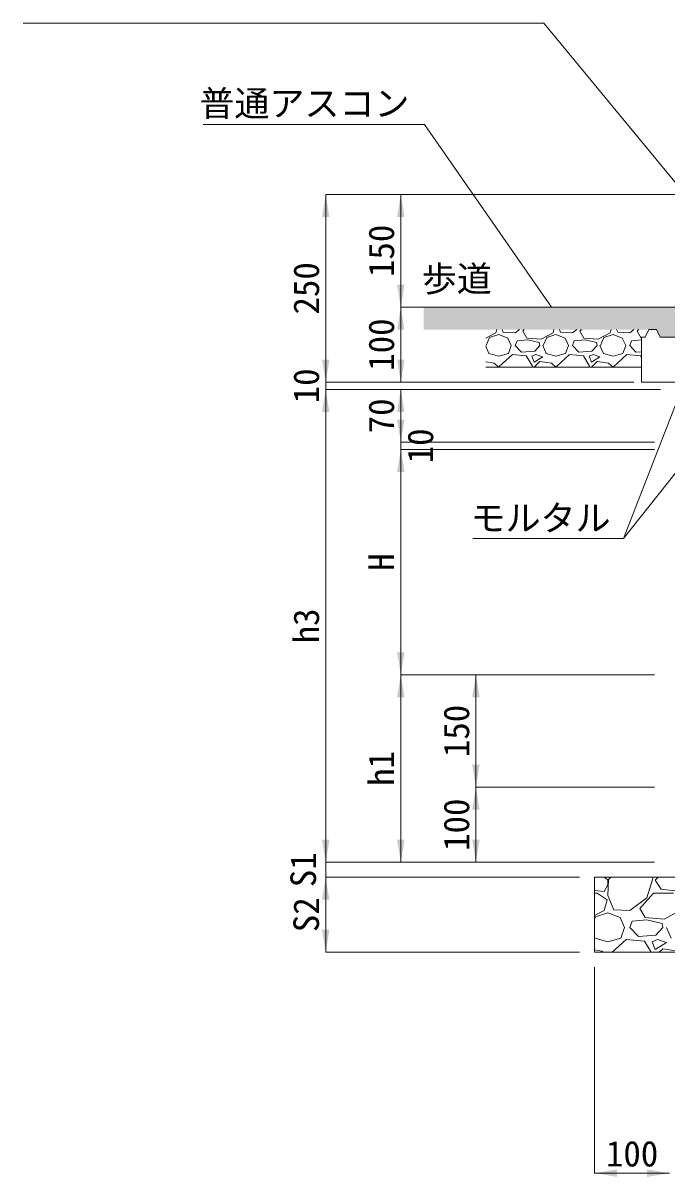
# Model space of a CAD drawing. Units: millimetres at full size; some dimension numbers follow another scale. Extents: x 77586 to 117720, y -503 to 5664.
# Drawn here: x 78490 to 79347, y 2745 to 4283 of the extents above; entities that cross this region are included whole.
import ezdxf
from ezdxf.enums import TextEntityAlignment as Align

# ---------------------------------------------------------------- set-up
doc = ezdxf.new("R2010")
doc.units = ezdxf.units.MM
doc.header["$LTSCALE"] = 40
doc.linetypes.add('CHAIN_DOUBLE_DASH', pattern=[23.5, 12, -1.5, 3.5, -1.5, 3.5, -1.5])
for name, color, linetype, lineweight in [('ハッチング_基礎', 150, 'Continuous', 5), ('寸法線', 7, 'Continuous', 9), ('引出線', 4, 'Continuous', 9), ('本体', 2, 'Continuous', 13), ('舗装・基礎', 3, 'Continuous', 13), ('補助線', 8, 'CHAIN_DOUBLE_DASH', 5)]:
    doc.layers.add(name, color=color, linetype=linetype, lineweight=lineweight)
doc.layers.add('ハッチング_舗装', color=7, linetype='Continuous')
doc.layers.add('文字', color=7, linetype='Continuous')
doc.styles.add('ＭＳ ゴシック', font='')
doc.styles.get('ＭＳ ゴシック').set_extended_font_data('MS Gothic')

# ---------------------------------------------------------------- blocks, each defined once
blk = doc.blocks.new('filled_arrow')
at = {"color": 0, "linetype": 'Continuous', "lineweight": -2}
blk.add_solid([(7.5, 1.25), (0, 0), (7.5, -1.25)], dxfattribs=at)

msp = doc.modelspace()

# ---------------------------------------------------------------- hatches: boundary and pattern name
at = {"layer": 'ハッチング_舗装'}
msp.add_hatch(color=256, dxfattribs=at).paths.add_polyline_path([(79333.3, 3874.25), (79338.3, 3864.25), (79361.3, 3864.25), (79363.3, 3904.25), (79023.3, 3904.25), (79023.3, 3874.25)])

# ---------------------------------------------------------------- linework, layer by layer
at = {"layer": 'ハッチング_基礎'}
for p, q in [((79119.31, 3869.86), (79106.04, 3862.91)), ((79106.36, 3853.1), (79110.93, 3863.77)), ((79110.93, 3863.77), (79123.12, 3867.58)), ((79120.57, 3874.25), (79119.31, 3869.86)), ((79123.12, 3867.58), (79135.31, 3863.01)), ((79127.69, 3874.25), (79129.22, 3870.63)), ((79129.22, 3870.63), (79145.22, 3869.86)), ((79135.31, 3863.01), (79139.89, 3853.1)), ((79145.22, 3869.86), (79150.9, 3874.25)), ((79161.98, 3860.72), (79147.51, 3859.2)), ((79155.13, 3872.15), (79157.02, 3874.25)), ((79160.46, 3863.01), (79155.13, 3872.15)), ((79179.51, 3861.48), (79160.46, 3863.01)), ((79177.22, 3856.91), (79161.98, 3860.72)), ((79195.51, 3869.86), (79179.51, 3861.48)), ((79182.56, 3853.1), (79187.13, 3863.77)), ((79187.13, 3863.77), (79199.32, 3867.58)), ((79196.77, 3874.25), (79195.51, 3869.86)), ((79199.32, 3867.58), (79211.51, 3863.01)), ((79203.89, 3874.25), (79205.42, 3870.63)), ((79205.42, 3870.63), (79221.42, 3869.86)), ((79211.51, 3863.01), (79216.09, 3853.1)), ((79221.42, 3869.86), (79227.1, 3874.25)), ((79238.18, 3860.72), (79223.71, 3859.2)), ((79231.33, 3872.15), (79233.22, 3874.25)), ((79236.66, 3863.01), (79231.33, 3872.15)), ((79255.71, 3861.48), (79236.66, 3863.01)), ((79253.42, 3856.91), (79238.18, 3860.72)), ((79271.71, 3869.86), (79255.71, 3861.48)), ((79258.76, 3853.1), (79263.33, 3863.77)), ((79263.33, 3863.77), (79275.52, 3867.58)), ((79272.97, 3874.25), (79271.71, 3869.86)), ((79275.52, 3867.58), (79287.71, 3863.01)), ((79280.09, 3874.25), (79281.62, 3870.63)), ((79281.62, 3870.63), (79297.62, 3869.86)), ((79287.71, 3863.01), (79292.29, 3853.1)), ((79297.62, 3869.86), (79303.3, 3874.25)), ((79307.53, 3872.15), (79309.42, 3874.25)), ((79312.86, 3863.01), (79307.53, 3872.15)), ((79313.3, 3862.97), (79312.86, 3863.01)), ((79106.04, 3852.06), (79110.17, 3842.43)), ((79136.08, 3842.43), (79139.89, 3853.1)), ((79145.22, 3853.1), (79147.51, 3859.2)), ((79153.6, 3843.96), (79145.22, 3853.1)), ((79171.13, 3845.48), (79153.6, 3843.96)), ((79177.99, 3853.1), (79171.13, 3845.48)), ((79177.99, 3853.1), (79177.22, 3856.91)), ((79181.8, 3853.1), (79186.37, 3842.43)), ((79212.28, 3842.43), (79216.09, 3853.1)), ((79221.42, 3853.1), (79223.71, 3859.2)), ((79229.8, 3843.96), (79221.42, 3853.1)), ((79247.33, 3845.48), (79229.8, 3843.96)), ((79254.19, 3853.1), (79247.33, 3845.48)), ((79254.19, 3853.1), (79253.42, 3856.91)), ((79258, 3853.1), (79262.57, 3842.43)), ((79288.48, 3842.43), (79292.29, 3853.1)), ((79297.62, 3853.1), (79299.91, 3859.2)), ((79306, 3843.96), (79297.62, 3853.1)), ((79313.3, 3860.61), (79299.91, 3859.2)), ((79117.03, 3829.48), (79106.04, 3831.13)), ((79110.17, 3842.43), (79123.12, 3838.62)), ((79123.12, 3838.62), (79136.08, 3842.43)), ((79141.41, 3840.91), (79123.88, 3824.91)), ((79159.7, 3839.38), (79141.41, 3840.91)), ((79168.08, 3825.67), (79159.7, 3839.38)), ((79172.65, 3840.91), (79167.32, 3838.62)), ((79167.32, 3838.62), (79170.37, 3831)), ((79170.37, 3831), (79181.8, 3837.86)), ((79177.99, 3831.76), (79170.47, 3824.25)), ((79181.8, 3837.86), (79172.65, 3840.91)), ((79193.23, 3829.48), (79177.99, 3831.76)), ((79186.37, 3842.43), (79199.32, 3838.62)), ((79199.32, 3838.62), (79212.28, 3842.43)), ((79217.61, 3840.91), (79200.08, 3824.91)), ((79235.9, 3839.38), (79217.61, 3840.91)), ((79244.28, 3825.67), (79235.9, 3839.38)), ((79248.85, 3840.91), (79243.52, 3838.62)), ((79243.52, 3838.62), (79246.57, 3831)), ((79246.57, 3831), (79258, 3837.86)), ((79254.19, 3831.76), (79246.67, 3824.25)), ((79258, 3837.86), (79248.85, 3840.91)), ((79269.43, 3829.48), (79254.19, 3831.76)), ((79262.57, 3842.43), (79275.52, 3838.62)), ((79275.52, 3838.62), (79288.48, 3842.43)), ((79293.81, 3840.91), (79276.28, 3824.91)), ((79312.1, 3839.38), (79293.81, 3840.91)), ((79313.3, 3844.59), (79306, 3843.96)), ((79313.3, 3837.42), (79312.1, 3839.38)), ((79123, 3824.25), (79117.03, 3829.48)), ((79123.88, 3824.91), (79123.85, 3824.25)), ((79167.63, 3824.25), (79168.08, 3825.67)), ((79199.2, 3824.25), (79193.23, 3829.48)), ((79200.08, 3824.91), (79200.05, 3824.25)), ((79243.83, 3824.25), (79244.28, 3825.67)), ((79275.4, 3824.25), (79269.43, 3829.48)), ((79276.28, 3824.91), (79276.25, 3824.25))]:
    msp.add_line(p, q, dxfattribs=at)
at = {"layer": 'ハッチング_基礎', "lineweight": 9}
for p, q in [((79268.52, 3140.36), (79264.07, 3144.25)), ((79269.54, 3141.37), (79268.52, 3120.04)), ((79268.52, 3134.26), (79268.52, 3140.36)), ((79272.69, 3144.25), (79269.54, 3141.37)), ((79320.34, 3116.99), (79328.47, 3142.39)), ((79328.46, 3142.39), (79327.33, 3144.25)), ((79335.41, 3144.25), (79331.51, 3140.36)), ((79331.51, 3140.36), (79339.64, 3128.17)), ((79250.8, 3126.63), (79263.44, 3125.12)), ((79250.8, 3123.09), (79254.3, 3123.09)), ((79254.3, 3123.09), (79267.51, 3113.94)), ((79263.44, 3125.12), (79268.52, 3134.26)), ((79311.19, 3102.77), (79329.48, 3123.09)), ((79329.48, 3123.09), (79355.9, 3123.09)), ((79339.64, 3128.17), (79365.04, 3125.12)), ((79267.5, 3113.94), (79263.44, 3099.72)), ((79268.52, 3120.04), (79276.65, 3100.73)), ((79297.98, 3099.72), (79320.34, 3116.99)), ((79263.44, 3099.72), (79250.8, 3093.09)), ((79252.26, 3091.59), (79268.52, 3096.67)), ((79268.52, 3096.67), (79284.78, 3090.57)), ((79276.65, 3100.73), (79297.98, 3099.72)), ((79318.31, 3090.57), (79311.19, 3102.77)), ((79365.04, 3099.72), (79343.7, 3088.54)), ((79250.8, 3088.16), (79252.26, 3091.59)), ((79284.78, 3090.57), (79290.87, 3077.37)), ((79285.79, 3063.14), (79290.87, 3077.37)), ((79297.98, 3077.37), (79301.03, 3085.49)), ((79309.16, 3065.17), (79297.98, 3077.37)), ((79320.34, 3087.53), (79301.03, 3085.49)), ((79343.7, 3088.54), (79318.3, 3090.57)), ((79340.66, 3082.45), (79320.34, 3087.53)), ((79341.67, 3077.37), (79332.53, 3067.21)), ((79341.67, 3077.37), (79340.66, 3082.45)), ((79346.75, 3077.37), (79352.85, 3063.14)), ((79250.8, 3064.2), (79251.25, 3063.14)), ((79251.25, 3063.14), (79268.52, 3058.06)), ((79268.52, 3058.06), (79285.79, 3063.14)), ((79292.9, 3061.11), (79274.44, 3044.25)), ((79317.29, 3059.08), (79292.9, 3061.11)), ((79332.53, 3067.21), (79309.16, 3065.17)), ((79334.56, 3061.11), (79327.45, 3058.06)), ((79346.75, 3057.05), (79334.56, 3061.11)), ((79260.39, 3045.87), (79250.8, 3047.31)), ((79262.24, 3044.25), (79260.39, 3045.87)), ((79326.35, 3044.25), (79317.29, 3059.08)), ((79327.45, 3058.06), (79331.51, 3047.9)), ((79331.51, 3047.9), (79346.75, 3057.05)), ((79341.67, 3048.92), (79337.01, 3044.25)), ((79361.99, 3045.87), (79341.67, 3048.92))]:
    msp.add_line(p, q, dxfattribs=at)
at = {"layer": '寸法線'}
for p, q in [((78892.72, 4054.25), (78892.72, 3804.25)), ((79379.33, 4054.25), (78892.72, 4054.25)), ((78992.72, 4054.25), (78992.72, 3904.25)), ((79379.33, 4054.25), (78992.72, 4054.25)), ((79076.04, 3904.25), (78992.72, 3904.25)), ((78992.72, 3904.25), (78992.72, 3804.25)), ((79076.04, 3904.25), (78992.72, 3904.25)), ((78892.72, 3864.25), (78892.72, 3734.25)), ((79303.3, 3804.25), (78892.72, 3804.25)), ((79303.3, 3804.25), (78892.72, 3804.25)), ((79303.3, 3804.25), (78992.72, 3804.25)), ((78892.72, 3164.25), (78892.72, 3794.25)), ((79338.8, 3794.25), (78892.72, 3794.25)), ((79338.8, 3794.25), (78892.72, 3794.25)), ((78992.72, 3794.25), (78992.72, 3724.25)), ((79338.8, 3794.25), (78992.72, 3794.25)), ((78992.72, 3754.25), (78992.72, 3684.25)), ((79330.8, 3724.25), (78992.72, 3724.25)), ((79330.8, 3724.25), (78992.72, 3724.25)), ((78992.72, 3714.25), (78992.72, 3414.25)), ((79330.8, 3714.25), (78992.72, 3714.25)), ((79330.8, 3714.25), (78992.72, 3714.25)), ((79330.8, 3414.25), (78992.72, 3414.25)), ((78992.72, 3414.25), (78992.72, 3164.25)), ((79330.8, 3414.25), (78992.72, 3414.25)), ((79092.72, 3264.25), (79092.72, 3414.25)), ((79330.8, 3414.25), (79092.72, 3414.25)), ((79092.72, 3264.25), (79092.72, 3164.25)), ((79330.8, 3264.25), (79092.72, 3264.25)), ((79330.8, 3264.25), (79092.72, 3264.25)), ((78892.72, 3224.25), (78892.72, 3084.25)), ((79330.8, 3164.25), (78892.72, 3164.25)), ((79330.8, 3164.25), (78892.72, 3164.25)), ((79330.8, 3164.25), (78992.72, 3164.25)), ((79330.8, 3164.25), (79092.72, 3164.25)), ((79230.8, 3144.25), (78892.72, 3144.25)), ((78892.72, 3144.25), (78892.72, 3044.25)), ((79230.8, 3144.25), (78892.72, 3144.25)), ((79230.8, 3044.25), (78892.72, 3044.25)), ((79250.8, 3024.25), (79250.8, 2749.75)), ((79350.8, 2749.75), (79250.8, 2749.75))]:
    msp.add_line(p, q, dxfattribs=at)
at = {"layer": '引出線', "lineweight": 13}
msp.add_line((79366.54, 3794.25), (79289.27, 3595.71), dxfattribs=at)
at = {"layer": '引出線'}
msp.add_lwpolyline([(79378.66, 4045.99), (79183.37, 4282.86), (78489.6, 4282.86)], dxfattribs=at)
at = {"layer": '引出線', "lineweight": 13}
for points in [[(79193.3, 3904.25), (79024.21, 4147.66), (78729.37, 4147.66)], [(79383.3, 3714.25), (79289.27, 3595.71), (79088.54, 3595.71)]]:
    msp.add_lwpolyline(points, dxfattribs=at)
at = {"layer": '本体'}
for p, q in [((79313.3, 3864.25), (79318.3, 3864.25)), ((79313.3, 3864.25), (79313.3, 3804.25)), ((79323.3, 3874.25), (79318.3, 3864.25)), ((79323.3, 3874.25), (79333.3, 3874.25)), ((79333.3, 3874.25), (79338.3, 3864.25)), ((79338.3, 3864.25), (79361.3, 3864.25)), ((79313.3, 3804.25), (79563.3, 3804.25))]:
    msp.add_line(p, q, dxfattribs=at)
at = {"layer": '舗装・基礎'}
msp.add_line((79363.3, 3904.25), (79023.3, 3904.25), dxfattribs=at)
at = {"layer": '舗装・基礎', "lineweight": 15}
for p, q in [((79250.8, 3144.25), (79880.8, 3144.25)), ((79250.8, 3144.25), (79250.8, 3044.25)), ((79250.8, 3044.25), (79880.8, 3044.25))]:
    msp.add_line(p, q, dxfattribs=at)
at = {"layer": '補助線', "linetype": 'Continuous', "lineweight": 13}
msp.add_line((79313.3, 3824.25), (79106.04, 3824.25), dxfattribs=at)

# ---------------------------------------------------------------- block references
at = {"layer": '寸法線', "xscale": 4, "yscale": 4}
for p, rotation in [((78892.72, 4054.25), 270), ((78992.72, 4054.25), 270), ((78992.72, 3904.25), 90), ((78992.72, 3904.25), 270), ((78892.72, 3804.25), 90), ((78892.72, 3804.25), 90), ((78992.72, 3804.25), 90), ((78892.72, 3794.25), 270), ((78892.72, 3794.25), 270), ((78992.72, 3794.25), 270), ((78992.72, 3724.25), 90), ((78992.72, 3714.25), 270), ((78992.72, 3414.25), 90), ((78992.72, 3414.25), 270), ((79092.72, 3414.25), 270), ((79092.72, 3264.25), 90), ((79092.72, 3264.25), 270), ((78892.72, 3164.25), 90), ((78892.72, 3164.25), 90), ((78992.72, 3164.25), 90), ((79092.72, 3164.25), 90), ((78892.72, 3144.25), 270), ((78892.72, 3144.25), 270), ((78892.72, 3044.25), 90), ((79350.8, 2749.75), 180)]:
    msp.add_blockref('filled_arrow', p, dxfattribs=dict(at, rotation=rotation))
msp.add_blockref('filled_arrow', (79250.8, 2749.75), dxfattribs=at)
at = {"layer": '引出線', "lineweight": 13, "xscale": 0.16, "yscale": 0.16, "rotation": 124.8}
msp.add_blockref('filled_arrow', (79193.3, 3904.25), dxfattribs=at)

# ---------------------------------------------------------------- texts
at = {"layer": '寸法線', "style": 'ＭＳ ゴシック'}
for s, p in [('150', (78966.72, 3979.25)), ('250', (78866.72, 3929.25)), ('100', (78966.72, 3854.25)), ('10', (78866.72, 3799.25)), ('70', (78966.72, 3759.25)), ('10', (79018.72, 3719.25)), ('H', (78966.72, 3564.25)), ('h3', (78866.72, 3479.25)), ('150', (79066.72, 3339.25)), ('h1', (78966.72, 3289.25)), ('100', (79066.72, 3214.25)), ('S1', (78862.72, 3154.25)), ('S2', (78866.72, 3094.25))]:
    msp.add_text(s, height=34.18, rotation=90, dxfattribs=at).set_placement(p, align=Align.MIDDLE_CENTER)
msp.add_text('100', height=34.18, dxfattribs=at).set_placement((79300.8, 2775.75), align=Align.MIDDLE_CENTER)
at = {"layer": '引出線', "style": 'ＭＳ ゴシック'}
msp.add_text('普通アスコン', height=34.18, dxfattribs=at).set_placement((79004.21, 4192.87), align=Align.TOP_RIGHT)
msp.add_text('モルタル', height=34.18, dxfattribs=at).set_placement((79178.91, 3640.19), align=Align.TOP_CENTER)
at = {"layer": '文字', "style": 'ＭＳ ゴシック'}
msp.add_text('歩道', height=34.18, dxfattribs=at).set_placement((79067.33, 3942.03), align=Align.MIDDLE_CENTER)

doc.saveas('drawing.dxf')
